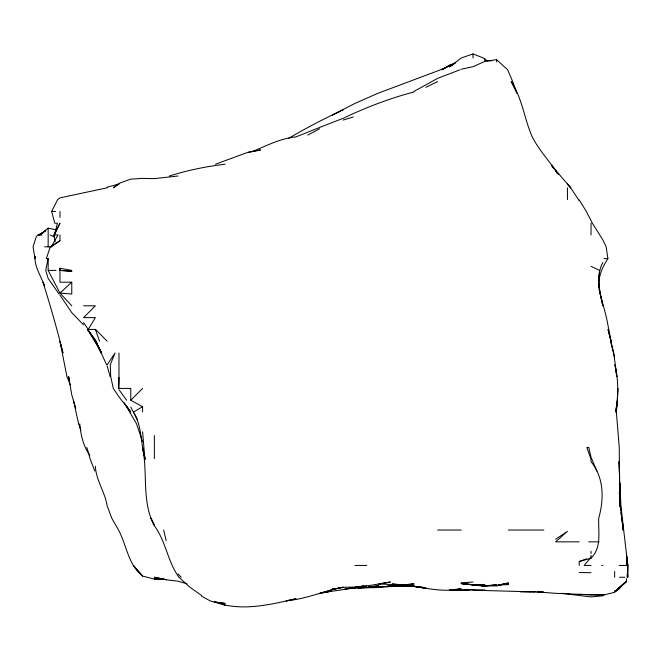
<?xml version="1.0" encoding="UTF-8"?>
<svg xmlns="http://www.w3.org/2000/svg" width="661" height="661" viewBox="0 0 661 661"><rect width="100%" height="100%" fill="white"/><g stroke="black" fill="none" stroke-linecap="round" stroke-linejoin="round"><path stroke-width="0.99" d="M619.332 494.643L619.365 491.685M619.654 491.685L619.737 506.442L619.25 447.431L616.366 412.026L616.92 403.177L616.217 412.026C618.109 396.319 618.762 380.315 614.953 364.822L616.804 376.621L613.772 353.024L608.054 329.418L611.078 341.216L606.476 317.619L600.254 294.013L602.84 305.812C599.767 291.716 595.462 276.067 602.84 262.557M619.688 489.718L619.811 482.836L620.96 506.442L627.785 565.444L627.62 577.251L627.586 575.285M118.493 388.428L118.972 377.481M627.545 570.369L627.248 577.251L627.95 565.444L626.438 556.215L626.711 558.066M627.636 568.402L626.983 559.908M35.198 256.642L34.975 258.608L33.05 246.809L36.363 236.506L37.735 235.002L43.428 232.589M34.942 256.642C34.512 267.118 41.156 276.232 44.51 285.841L42.99 282.214C50.319 305.679 57.135 329.17 62.977 353.024L59.969 341.423L66.959 376.621L70.289 384.793M59.969 235.002L59.969 240.72L50.327 246.809L46.295 258.608L48.088 258.608L45.741 270.407L48.162 278.446L59.019 294.013M54.681 234.019L57.408 223.203L54.78 223.203L51.649 211.404L57.639 199.597L59.969 197.879L107.173 187.798M596.842 471.037L591.033 457.247L588.769 447.431L586.828 447.431L591.033 459.238L591.033 461.7C604.146 477.804 604.063 499.171 598.717 518.241C598.139 531.808 601.956 547.539 591.033 558.165L579.234 561.528L579.234 565.444M54.863 234.093L59.969 223.203L53.855 235.002L55.136 241.885M579.234 199.994L586.332 211.404L592.339 223.203L602.84 239.877L606.145 246.809L607.88 258.608C601.056 269.093 596.214 281.412 600.18 294.013L598.659 282.214L599.634 270.407L591.033 266.35M83.567 322.551L88.219 329.418L95.374 317.619L83.567 317.619L95.374 305.812L83.567 305.812M107.173 364.822L115.031 353.024L110.263 364.822L110.734 376.621L113.279 388.428L118.972 396.815L130.779 412.026L126.218 405.284M591.033 557.264L584.184 565.444L591.033 565.444M625.76 581.746L618.977 589.05L614.639 591.231L618.828 589.05L614.639 591.744L618.762 589.05L614.639 592.297L602.84 595.255L555.628 593.322L536.947 591.926M142.578 412.026L142.578 406.722L130.779 400.227L142.578 388.428M48.162 258.608L48.162 270.407L59.969 293.096L71.768 294.013L71.768 282.214L59.969 293.096L71.768 305.812M625.686 581.688L617.391 589.05L626.438 582.027L626.438 578.689M56.036 229.788L48.162 228.152L39.643 235.002L45.84 230.664M561.536 593.289L591.033 596.941L602.84 595.768L604.394 594.545M118.972 183.386L113.328 187.798L118.972 184.022L118.972 183.386L130.779 179.114L142.578 178.396L154.377 178.644L177.983 176M59.969 240.72L51.236 246.809L57.961 235.002L53.855 235.002M555.628 539.236L567.435 531.312L555.628 541.846L579.234 541.846M41.899 235.002L38.693 235.002L45.584 230.664M452.793 64.935L449.422 66.91L461.246 57.978L473.02 53.929L483.365 57.978L484.827 58.928L484.827 60.581L491.71 60.812M142.578 406.722L133.472 412.026C142.363 426.494 140.339 443.605 145.164 459.238L142.578 447.431C147.99 473.218 141.404 501.55 154.377 525.801C165.919 541.367 167.621 561.693 178.933 577.251L189.781 587.125L201.588 595.511M414.017 91.4L437.615 78.362L460.064 69.785M307.803 135.075L319.602 128.788M447.737 66.711L441.862 69.785L449.422 65.109L454.867 63.349M288.824 138.281C306.415 127.788 324.7 118.517 343.208 109.676L332.309 115.154L355.007 103.405L377.712 93.383L440.598 69.785L448.538 66.232M455.776 62.712L449.422 65.86L453.958 64.1M425.816 87.31L437.615 81.584M38.693 235.002L42.139 233.391M252.312 151.592C266.523 145.751 280.454 138.339 295.996 136.868C311.736 130.597 327.36 124.375 343.208 118.311C365.888 107.454 389.684 98.34 414.017 91.962M215.519 164.192L248.792 151.989L260.591 149.94L248.792 152.394M579.234 561.528L586.497 558.9M319.602 593.801L334.003 589.05L343.208 587.158C323.997 590.984 305.812 599.114 286.114 600.849L295.996 598.742C269.539 604.848 240.604 611.879 214.296 601.89M169.39 176C187.55 170.298 206.29 166.44 225.186 164.192M343.208 120.054L353.313 116.989M107.173 187.187L118.972 184.022M461.221 69.223L473.02 66.703L484.827 61.39L496.626 59.647L507.648 69.785L512.729 81.584L516.877 93.383L511.168 81.584C522.264 98.183 524.173 118.443 532.031 136.373C538.599 149.758 549.051 160.582 557.281 172.885M319.602 593.371L331.401 591.174M344.902 589.05L346.918 588.695M348.942 588.331L350.966 587.968M334.003 589.05L343.208 587.48M379.596 583.828L390.411 582.002C367.161 585.985 343.96 589.736 320.585 592.793M363.856 585.968L355.007 587.398L363.856 585.952M320.585 592.777L330.417 591.322M332.557 588.918L334.491 588.662M332.491 588.918L334.441 588.662M501.542 584.448L508.425 583.531L496.626 585.514L508.425 582.936L496.626 585.952L485.81 585.877M397.294 585.977L378.613 587.546L357.956 587.935M368.772 586.844L370.738 586.621M372.705 586.398L378.613 585.72L366.805 587.637L349.107 588.298M391.395 586.563L396.311 586.018M484.827 586.092L461.221 583.622L484.827 586.092L496.626 584.77L485.81 585.786M476.953 585.183L473.02 585.563L476.953 585.266M345.174 588.868L355.007 587.976M366.805 585.977L355.007 587.051L343.208 587.29M364.839 587.29L357.956 587.819L366.805 587.356L357.956 587.546M390.411 586.604L404.177 585.919L368.772 587.001L400.244 585.985M357.956 587.662L362.872 587.323M461.221 582.738L473.02 582.052M451.389 589.62L461.221 589.05L449.422 590.133L460.411 589.05C442.903 592.289 425.353 588.133 408.11 585.34M498.592 585.018L508.425 584.555L506.458 584.489M473.02 584.985L484.827 584.456L473.02 584.96L461.221 583.423L483.835 585.803L473.02 585.101L476.953 585.117M466.137 589.786L473.02 589.488L461.221 590.256L452.372 589.959L461.221 590.025L455.322 589.942M390.411 586.241L402.21 585.886L414.017 586.447L402.21 585.282L425.816 587.687L416.967 586.629M349.107 588.224L355.007 588.042M392.378 585.968L387.462 585.968M404.177 585.985L388.445 585.977M461.221 589.992L484.827 589.901M591.033 594.85L602.84 594.636M163.234 579.044L154.377 579.102L142.578 576.07L133.291 565.444L142.578 575.987C128.275 564.791 126.772 545.994 118.972 530.833L111.816 518.241L107.173 505.896C105.058 492.172 95.911 480.06 95.374 466.228M51.649 211.404L55.499 211.404M44.601 246.809L51.963 246.809M603.972 258.608L607.88 258.608M48.162 270.407L55.97 270.407M60.118 270.407L71.768 271.274L60.118 270.407L59.969 268.25L71.768 270.407M71.768 282.214L59.969 282.214L59.969 268.25M88.219 329.418L95.374 329.418L99.53 341.216M437.615 530.039L461.221 530.039M508.425 530.039L543.829 530.039M588.662 541.846L599.122 541.846M355.007 565.444L366.805 565.444M601.783 565.444L602.84 565.444M619.159 565.444L626.438 565.444M619.58 577.251L624.868 577.251M627.925 577.251L627.62 569.385M378.613 583.994L414.017 585.299L402.21 584.935L414.017 583.878L402.21 585.092L392.378 584.035M473.02 590.199L543.829 592.165L538.913 591.926M579.234 572.509L591.033 572.715M163.234 578.97L154.377 578.805L166.184 579.59L154.377 577.251L166.184 579.813L177.983 581.159L186.832 583.754M407.126 585.977L414.017 586.142M406.143 585.977L414.017 586.224L425.816 588.216L402.21 584.729L392.378 583.985M579.234 594.33L591.033 594.85M534.98 591.744L532.031 591.595L534.98 591.793M406.143 585.035L404.177 584.721L414.017 586.497L403.193 584.588M215.354 601.907L217.32 602.221M219.287 602.526L225.186 603.46L213.387 601.931L210.074 600.849L201.588 596.189M50.12 235.002L54.599 236.894M223.393 604.394L225.186 605.402L221.956 603.617M484.827 59.176L487.182 60.911M95.597 329.418L107.173 341.216M83.567 324.865L71.768 312.653L59.969 295.137M177.983 573.847L181.114 577.251M551.861 165.787L570.683 187.798L579.234 200.704M557.19 173.017L555.628 170.786L558.52 174.504M551.72 165.655L553.959 168.588M555.628 170.786L557.281 173.017M118.972 389.66L126.623 400.227M87.599 329.418L95.374 340.241L101.257 353.024L95.374 341.216L87.698 329.418L101.596 353.024L95.374 341.216L87.599 329.418L95.936 341.216L101.257 353.024M89.805 455.016C83.071 446.01 80.774 434.798 79.783 423.833M124.26 402.756L136.53 423.833L142.578 441.688M130.779 407.069L137.1 419.289M106.603 364.822L95.936 341.216M94.787 471.037L90.26 459.238L86.839 447.431M80.857 430.187L78.601 423.833L73.445 400.227M75.751 408.399L71.768 394.865L68.62 376.621L69.669 380.554M107.173 366.037L110.131 376.621M610.549 341.216L614.639 357.865M163.664 530.039L166.184 540.64M142.578 431.773L144.916 459.238M621.811 518.241L622.075 520.207M620.406 507.425L620.786 510.375M621.043 512.341L621.431 515.291M622.141 520.207L621.927 518.241L623.414 530.039L622.348 522.173L622.769 526.106M622.86 526.106C619.126 504.607 620.241 482.894 619.043 461.204M619.721 499.559L620.2 505.458M619.035 462.188L619.382 473.003M614.639 571.567L614.639 577.251M602.84 595.264L602.84 595.768M591.033 223.203L591.033 235.002M591.033 551.291L591.033 553.645M591.033 555.447L591.033 558.165M567.435 187.798L567.435 199.597M496.626 59.647L496.626 61.969M473.02 53.929L473.02 57.978M154.377 435.632L154.377 458.651M130.779 400.227L130.779 388.428L118.972 388.428L118.972 353.024M59.969 211.404L59.969 217.353M48.162 228.152L48.162 246.809M617.787 388.428L617.424 400.227L615.705 412.026L617.3 400.227L617.787 388.428M402.21 585.687L400.244 585.745L404.177 585.696L402.21 585.687M150.939 518.241L154.377 525.198L150.939 518.241M532.031 591.711L520.232 591.694L532.031 591.711M570.691 187.798L567.435 183.981L570.683 187.798M623.191 530.039L622.984 528.073L623.191 530.039M627.157 565.444L626.471 553.645L627.157 565.444"/></g></svg>
